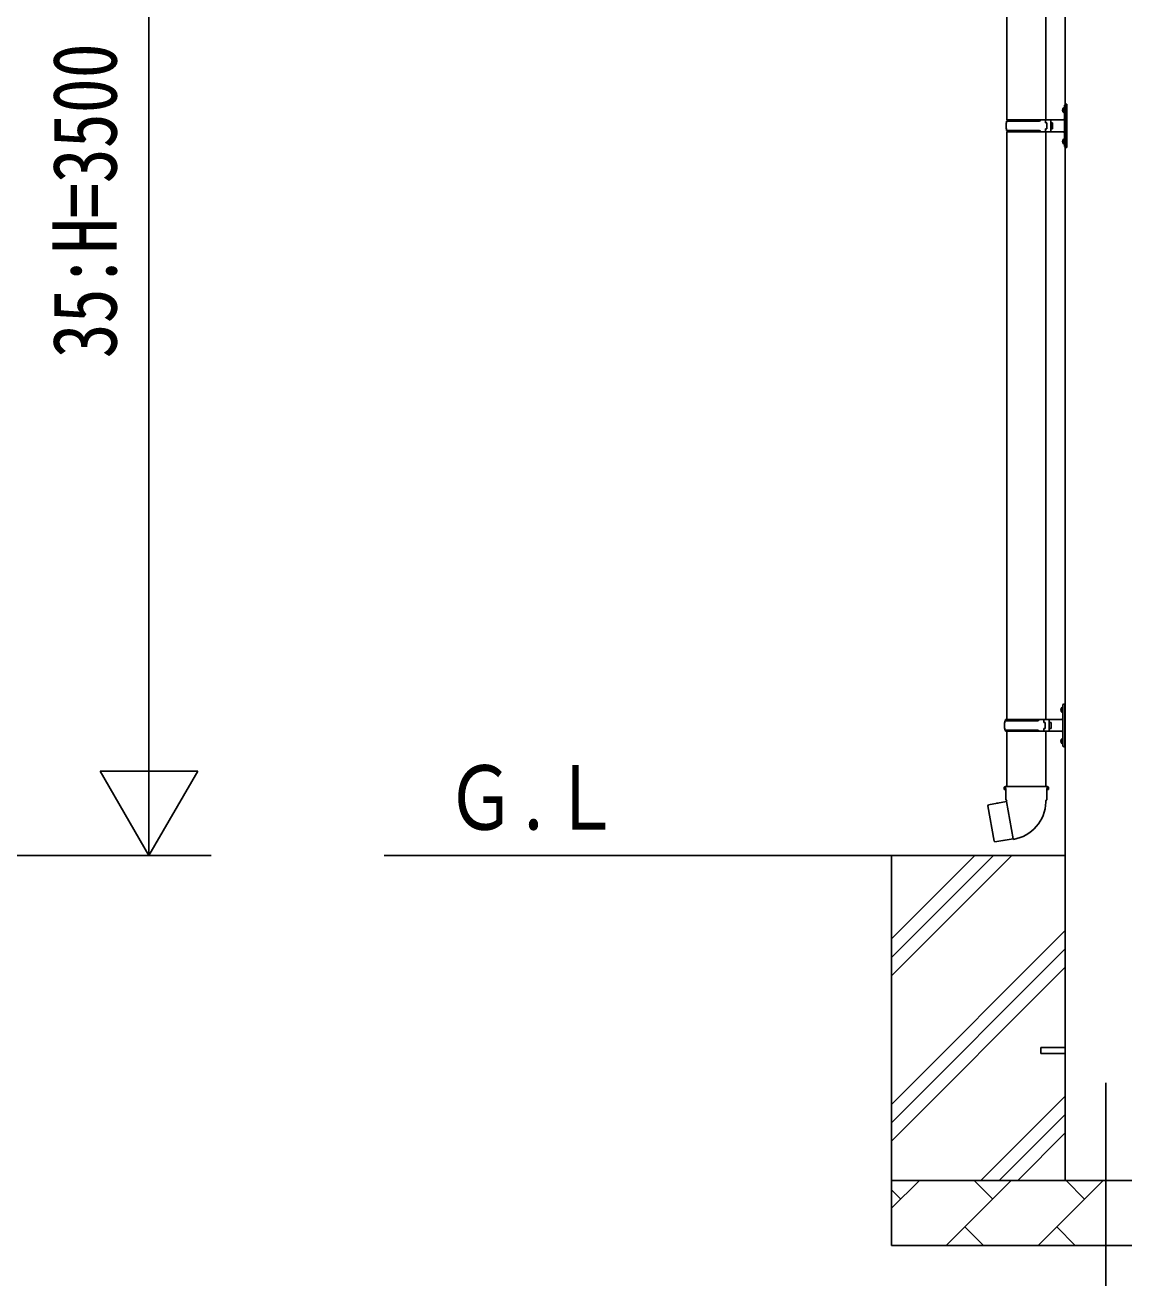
# Model space of a CAD drawing. Units: millimetres, scale not verified. Extents: x -12615 to 12615, y -8910 to 8910.
# Drawn here: x -4023 to -2332, y -5632 to -3705 of the extents above; entities that cross this region are included whole.
import ezdxf
from ezdxf.enums import TextEntityAlignment as Align

# ---------------------------------------------------------------- set-up
doc = ezdxf.new("R2010")
doc.units = ezdxf.units.MM
doc.header["$LTSCALE"] = 40
for name, color, linetype in [('0-3_YKK_12', 2, 'Continuous'), ('0-4_YKK_13', 4, 'Continuous'), ('0-5_YKK_A1', 4, 'Continuous'), ('0-6_YKK_D', 6, 'Continuous')]:
    doc.layers.add(name, color=color, linetype=linetype)
doc.styles.add('ＭＳ ゴシック', font='')
doc.styles.get('ＭＳ ゴシック').set_extended_font_data('MS Gothic')

msp = doc.modelspace()

# ---------------------------------------------------------------- linework, layer by layer
at = {"layer": '0-3_YKK_12'}
msp.add_line((-2359.71, -5332.18), (-2359.71, -5832.18), dxfattribs=at)
at = {"layer": '0-4_YKK_13'}
for p, q in [((-2512.21, -2962.74), (-2512.21, -3850.68)), ((-2452.21, -2962.74), (-2452.21, -3850.68)), ((-2426.01, -3833.54), (-2423.97, -3834.53)), ((-2424.74, -3831.53), (-2424.11, -3831.53)), ((-2424.74, -3831.53), (-2424.74, -3839.83)), ((-2424.11, -3831.53), (-2424.11, -3839.83)), ((-2424.11, -3831.53), (-2423.71, -3831.93)), ((-2423.97, -3834.53), (-2423.36, -3835.68)), ((-2423.71, -3827.68), (-2420.71, -3826.18)), ((-2423.71, -3827.68), (-2423.71, -3859.68)), ((-2423.71, -3831.93), (-2423.71, -3839.43)), ((-2420.71, -3826.18), (-2420.71, -3859.68)), ((-2420.71, -3826.18), (-2419.71, -3826.18)), ((-2419.71, -3826.18), (-2419.71, -3859.68)), ((-2512.71, -3852.68), (-2462.38, -3852.68)), ((-2511.71, -3850.68), (-2425.71, -3850.68)), ((-2511.71, -3850.68), (-2511.71, -3852.68)), ((-2452.71, -3850.68), (-2452.71, -3855.18)), ((-2444.71, -3850.68), (-2444.71, -3859.68)), ((-2424.74, -3839.83), (-2424.11, -3839.83)), ((-2424.11, -3839.83), (-2423.71, -3839.43)), ((-2512.71, -3866.68), (-2462.38, -3866.68)), ((-2512.21, -3868.68), (-2512.21, -4773.18)), ((-2511.71, -3868.68), (-2511.71, -3866.68)), ((-2511.71, -3868.68), (-2425.71, -3868.68)), ((-2452.71, -3855.18), (-2450.71, -3855.18)), ((-2452.71, -3868.68), (-2452.71, -3864.18)), ((-2452.71, -3864.18), (-2450.71, -3864.18)), ((-2452.21, -3868.68), (-2452.21, -4773.18)), ((-2450.71, -3855.18), (-2450.71, -3859.68)), ((-2450.71, -3864.18), (-2450.71, -3859.68)), ((-2444.71, -3855.18), (-2441.71, -3855.18)), ((-2444.71, -3868.68), (-2444.71, -3859.68)), ((-2444.71, -3864.18), (-2441.71, -3864.18)), ((-2441.71, -3855.18), (-2441.71, -3859.68)), ((-2441.71, -3864.18), (-2441.71, -3859.68)), ((-2423.71, -3891.68), (-2423.71, -3859.68)), ((-2420.71, -3893.18), (-2420.71, -3859.68)), ((-2419.71, -3893.18), (-2419.71, -3859.68)), ((-2426.01, -3881.54), (-2423.97, -3882.53)), ((-2424.74, -3879.53), (-2424.11, -3879.53)), ((-2424.74, -3879.53), (-2424.74, -3887.83)), ((-2424.74, -3887.83), (-2424.11, -3887.83)), ((-2424.11, -3879.53), (-2424.11, -3887.83)), ((-2424.11, -3879.53), (-2423.71, -3879.93)), ((-2424.11, -3887.83), (-2423.71, -3887.43)), ((-2423.97, -3882.53), (-2423.36, -3883.68)), ((-2423.71, -3879.93), (-2423.71, -3887.43)), ((-2423.71, -3891.68), (-2420.71, -3893.18)), ((-2420.71, -3893.18), (-2419.71, -3893.18)), ((-2428.51, -4756.04), (-2426.47, -4757.03)), ((-2427.24, -4754.03), (-2426.61, -4754.03)), ((-2427.24, -4754.03), (-2427.24, -4762.33)), ((-2426.61, -4754.03), (-2426.61, -4762.33)), ((-2426.61, -4754.03), (-2426.21, -4754.43)), ((-2426.47, -4757.03), (-2425.86, -4758.18)), ((-2426.21, -4750.18), (-2423.21, -4748.68)), ((-2426.21, -4750.18), (-2426.21, -4782.18)), ((-2426.21, -4754.43), (-2426.21, -4761.93)), ((-2423.21, -4748.68), (-2423.21, -4782.18)), ((-2423.21, -4748.68), (-2422.21, -4748.68)), ((-2422.21, -4748.68), (-2422.21, -4782.18)), ((-2515.21, -4775.18), (-2464.88, -4775.18)), ((-2514.21, -4773.18), (-2428.21, -4773.18)), ((-2514.21, -4773.18), (-2514.21, -4775.18)), ((-2455.21, -4773.18), (-2455.21, -4777.68)), ((-2455.21, -4777.68), (-2453.21, -4777.68)), ((-2453.21, -4777.68), (-2453.21, -4782.18)), ((-2447.21, -4773.18), (-2447.21, -4782.18)), ((-2447.21, -4777.68), (-2444.21, -4777.68)), ((-2444.21, -4777.68), (-2444.21, -4782.18)), ((-2427.24, -4762.33), (-2426.61, -4762.33)), ((-2426.61, -4762.33), (-2426.21, -4761.93)), ((-2515.21, -4789.18), (-2464.88, -4789.18)), ((-2514.21, -4791.18), (-2514.21, -4789.18)), ((-2514.21, -4791.18), (-2428.21, -4791.18)), ((-2512.21, -4791.18), (-2512.21, -4876.11)), ((-2455.21, -4791.18), (-2455.21, -4786.68)), ((-2455.21, -4786.68), (-2453.21, -4786.68)), ((-2453.21, -4786.68), (-2453.21, -4782.18)), ((-2452.21, -4791.18), (-2452.21, -4876.11)), ((-2447.21, -4791.18), (-2447.21, -4782.18)), ((-2447.21, -4786.68), (-2444.21, -4786.68)), ((-2444.21, -4786.68), (-2444.21, -4782.18)), ((-2426.21, -4814.18), (-2426.21, -4782.18)), ((-2423.21, -4815.68), (-2423.21, -4782.18)), ((-2422.21, -4815.68), (-2422.21, -4782.18)), ((-2428.51, -4804.04), (-2426.47, -4805.03)), ((-2427.24, -4802.03), (-2426.61, -4802.03)), ((-2427.24, -4802.03), (-2427.24, -4810.33)), ((-2427.24, -4810.33), (-2426.61, -4810.33)), ((-2426.61, -4802.03), (-2426.61, -4810.33)), ((-2426.61, -4802.03), (-2426.21, -4802.43)), ((-2426.61, -4810.33), (-2426.21, -4809.93)), ((-2426.47, -4805.03), (-2425.86, -4806.18)), ((-2426.21, -4802.43), (-2426.21, -4809.93)), ((-2426.21, -4814.18), (-2423.21, -4815.68)), ((-2423.21, -4815.68), (-2422.21, -4815.68)), ((-2514.06, -4876.11), (-2516.21, -4876.89)), ((-2514.06, -4876.11), (-2482.21, -4876.11)), ((-2514.06, -4876.11), (-2513.97, -4881.33)), ((-2450.36, -4876.11), (-2482.21, -4876.11)), ((-2450.36, -4876.11), (-2448.21, -4876.89)), ((-2516.21, -4876.89), (-2516.21, -4880.51)), ((-2516.21, -4880.51), (-2513.97, -4881.33)), ((-2513.97, -4881.33), (-2513.71, -4896.11)), ((-2448.21, -4880.51), (-2450.45, -4881.33)), ((-2448.21, -4876.89), (-2448.21, -4880.51)), ((-2540.67, -4904.56), (-2541.48, -4905.73)), ((-2541.48, -4905.73), (-2531.86, -4960.29)), ((-2512.8, -4899.31), (-2540.67, -4904.56)), ((-2527.93, -4901.96), (-2528.14, -4902.2)), ((-2513.71, -4896.11), (-2512.36, -4898.11)), ((-2502.45, -4956.61), (-2512.58, -4899.13)), ((-2512.56, -4898.31), (-2512.56, -4899.02)), ((-2512.36, -4898.11), (-2512.39, -4898.12)), ((-2452.02, -4898.05), (-2452.1, -4900.21)), ((-2450.71, -4896.11), (-2452.02, -4898.05)), ((-2517.84, -4959.2), (-2518.12, -4959.05)), ((-2502.14, -4957.37), (-2502.39, -4956.71)), ((-2459.71, -5277.68), (-2422.21, -5277.68)), ((-2459.71, -5286.68), (-2459.71, -5277.68)), ((-2459.71, -5286.68), (-2422.21, -5286.68))]:
    msp.add_line(p, q, dxfattribs=at)
for points in [[(-2426.01, -3837.83), (-2423.97, -3836.83), (-2423.36, -3835.68)], [(-2426.01, -3885.83), (-2423.97, -3884.83), (-2423.36, -3883.68)], [(-2428.51, -4760.33), (-2426.47, -4759.33), (-2425.86, -4758.18)], [(-2428.51, -4808.33), (-2426.47, -4807.33), (-2425.86, -4806.18)], [(-2450.36, -4876.11), (-2450.45, -4881.33), (-2450.71, -4896.11)], [(-2525.68, -4901.74), (-2525.96, -4901.59), (-2527.93, -4901.96)], [(-2502.72, -4956.51), (-2530.7, -4961.11), (-2531.86, -4960.29)], [(-2515.65, -4958.64), (-2515.86, -4958.88), (-2517.84, -4959.2)]]:
    msp.add_lwpolyline(points, dxfattribs=at)
for centre, radius, start, end in [((-2420.41, -3835.68), 6, 136.21765, 223.78235), ((-2463.96, -3859.68), 49.25, 171.82876, 180.00002), ((-2462.38, -3850.68), 2, 270, 359.99998), ((-2425.71, -3848.68), 2, 270, 359.99998), ((-2463.96, -3859.68), 49.25, 180.00002, 188.17127), ((-2462.38, -3868.68), 2, 0.00005, 90.00004), ((-2425.71, -3870.68), 2, 0.00005, 90.00004), ((-2420.41, -3883.68), 6, 136.21765, 223.78235), ((-2422.91, -4758.18), 6, 136.21765, 223.78235), ((-2466.46, -4782.18), 49.25, 171.82876, 180.00002), ((-2464.88, -4773.18), 2, 270, 359.99998), ((-2428.21, -4771.18), 2, 270, 359.99998), ((-2466.46, -4782.18), 49.25, 180.00002, 188.17127), ((-2464.88, -4791.18), 2, 0.00005, 90.00004), ((-2428.21, -4793.18), 2, 0.00005, 90.00004), ((-2422.91, -4806.18), 6, 136.21765, 223.78235), ((-2512.86, -4899.02), 0.3, 280.66842, 0), ((-2512.36, -4898.31), 0.2, 100, 180), ((-2512.36, -4898.11), 60.3, 279.96938, 358), ((-2502.67, -4956.81), 0.3, 20, 99.33158), ((-2501.96, -4957.3), 0.2, 200, 279.96938)]:
    msp.add_arc(centre, radius, start, end, dxfattribs=at)
at = {"layer": '0-5_YKK_A1'}
for p, q in [((-2422.21, -2685.18), (-2422.21, -5482.18)), ((-2422.21, -4982.18), (-3470.37, -4982.18)), ((-2689.71, -4982.18), (-2689.71, -5582.18)), ((-2689.71, -5167.23), (-2504.66, -4982.18)), ((-2689.71, -5138.95), (-2532.94, -4982.18)), ((-2689.71, -5110.67), (-2561.23, -4982.18)), ((-2689.71, -5365.22), (-2422.21, -5097.72)), ((-2689.71, -5393.51), (-2422.21, -5126.01)), ((-2689.71, -5421.79), (-2422.21, -5154.29)), ((-2552.11, -5482.18), (-2422.21, -5352.28)), ((-2523.83, -5482.18), (-2422.21, -5380.57)), ((-2495.54, -5482.18), (-2422.21, -5408.85)), ((-2689.71, -5482.18), (-2029.71, -5482.18)), ((-2689.71, -5525.08), (-2646.82, -5482.18)), ((-2605.4, -5582.18), (-2505.4, -5482.18)), ((-2533.95, -5510.74), (-2562.5, -5482.18)), ((-2463.98, -5582.18), (-2363.98, -5482.18)), ((-2392.53, -5510.74), (-2421.08, -5482.18)), ((-2675.37, -5510.74), (-2689.71, -5496.4)), ((-2576.84, -5553.63), (-2548.29, -5582.18)), ((-2435.42, -5553.63), (-2406.87, -5582.18)), ((-2029.71, -5582.18), (-2689.71, -5582.18))]:
    msp.add_line(p, q, dxfattribs=at)
at = {"layer": '0-6_YKK_D'}
for p, q in [((-3832.32, -4832.18), (-3832.32, -2832.18)), ((-3832.32, -4982.18), (-3832.32, -4722.38)), ((-3832.32, -4982.18), (-3907.32, -4852.28)), ((-3757.32, -4852.28), (-3907.32, -4852.28)), ((-3832.32, -4982.18), (-3757.32, -4852.28)), ((-3736.35, -4982.18), (-5033.32, -4982.18)), ((-3736.35, -4982.18), (-3833.32, -4982.18))]:
    msp.add_line(p, q, dxfattribs=at)

# ---------------------------------------------------------------- texts
at = {"layer": '0-5_YKK_A1', "style": 'ＭＳ ゴシック', "width": 0.8}
msp.add_text('Ｇ.Ｌ', height=98.97, dxfattribs=at).set_placement((-3375.54, -4972.14), align=Align.BOTTOM_LEFT)
at = {"layer": '0-6_YKK_D', "style": 'ＭＳ ゴシック', "width": 0.8}
msp.add_text('35:H=3500', height=98.97, rotation=90, dxfattribs=at).set_placement((-3852.32, -4217.38), align=Align.BOTTOM_LEFT)

doc.saveas('drawing.dxf')
